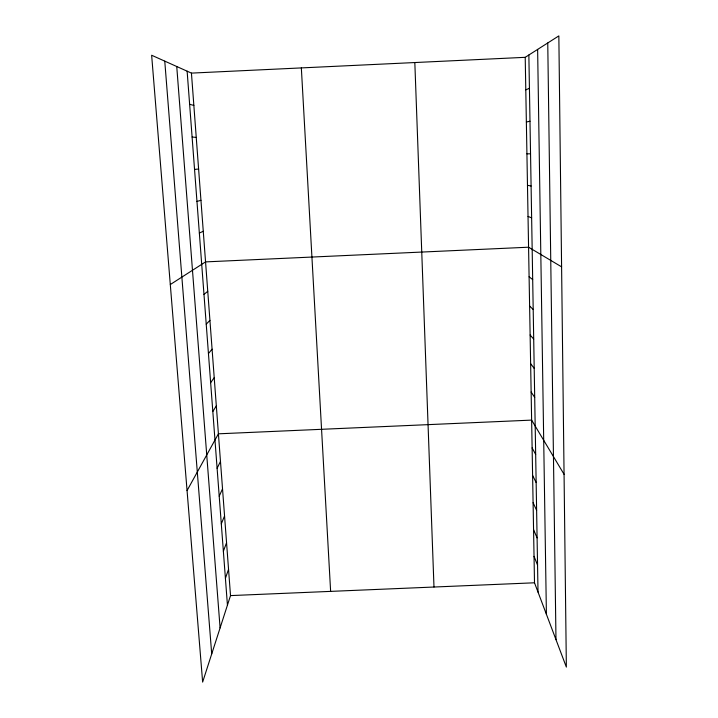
<?xml version="1.0" encoding="UTF-8"?>
<svg xmlns="http://www.w3.org/2000/svg" width="718" height="718" viewBox="0 0 718 718"><rect width="100%" height="100%" fill="white"/><g stroke="black" fill="none" stroke-linecap="round" stroke-linejoin="round"><path stroke-width="1.08" d="M191.437 73.11L230.514 595.599L202.638 682.1L151.642 55.241L191.437 73.11L525.217 57.323L558.846 35.9L566.358 667.085L534.506 582.792L525.217 57.323M225.416 578.313L228.548 569.302M223.37 551.218L226.556 542.736M221.306 523.844L224.554 515.919M219.214 496.192L222.526 488.823M217.105 468.262L220.48 461.459M187.057 490.591L218.416 433.816L531.634 420.111L564.061 474.311M212.824 411.522L216.324 405.885M210.643 382.703L214.215 377.677M208.444 353.579L212.079 349.172M206.228 324.15L209.925 320.381M203.984 294.416L207.753 291.284M170.301 284.543L205.554 261.89L528.574 247.207L561.593 266.845M199.344 233.054L203.266 231.277M525.791 89.849L529.426 88.314M196.956 201.399L200.95 200.331M526.366 122.015L529.992 121.243M194.542 169.385L198.608 169.044M230.514 595.599L534.506 582.792M526.922 153.832L530.548 153.814M192.101 137.021L196.247 137.416M527.479 185.298L531.096 186.016M189.624 104.281L193.851 105.438M528.035 216.423L531.634 217.859M529.094 276.78L532.684 279.589M529.615 306.039L533.196 309.503M530.126 335.001L533.698 339.102M530.629 363.667L534.201 368.388M531.132 392.037L534.695 397.368M532.119 447.915L535.673 454.44M532.612 475.433L536.149 482.532M533.088 502.672L536.624 510.336M533.564 529.651L537.091 537.863M534.039 556.351L537.558 565.111M164.763 61.129L211.711 653.945M176.745 66.514L220.094 627.927M187.129 71.172L227.435 605.13M301.345 67.914L330.63 591.381M414.825 62.538L433.986 587.028M528.861 54.999L538.015 592.081M537.629 49.416L546.407 614.285M547.753 42.963L555.983 639.639"/></g></svg>
